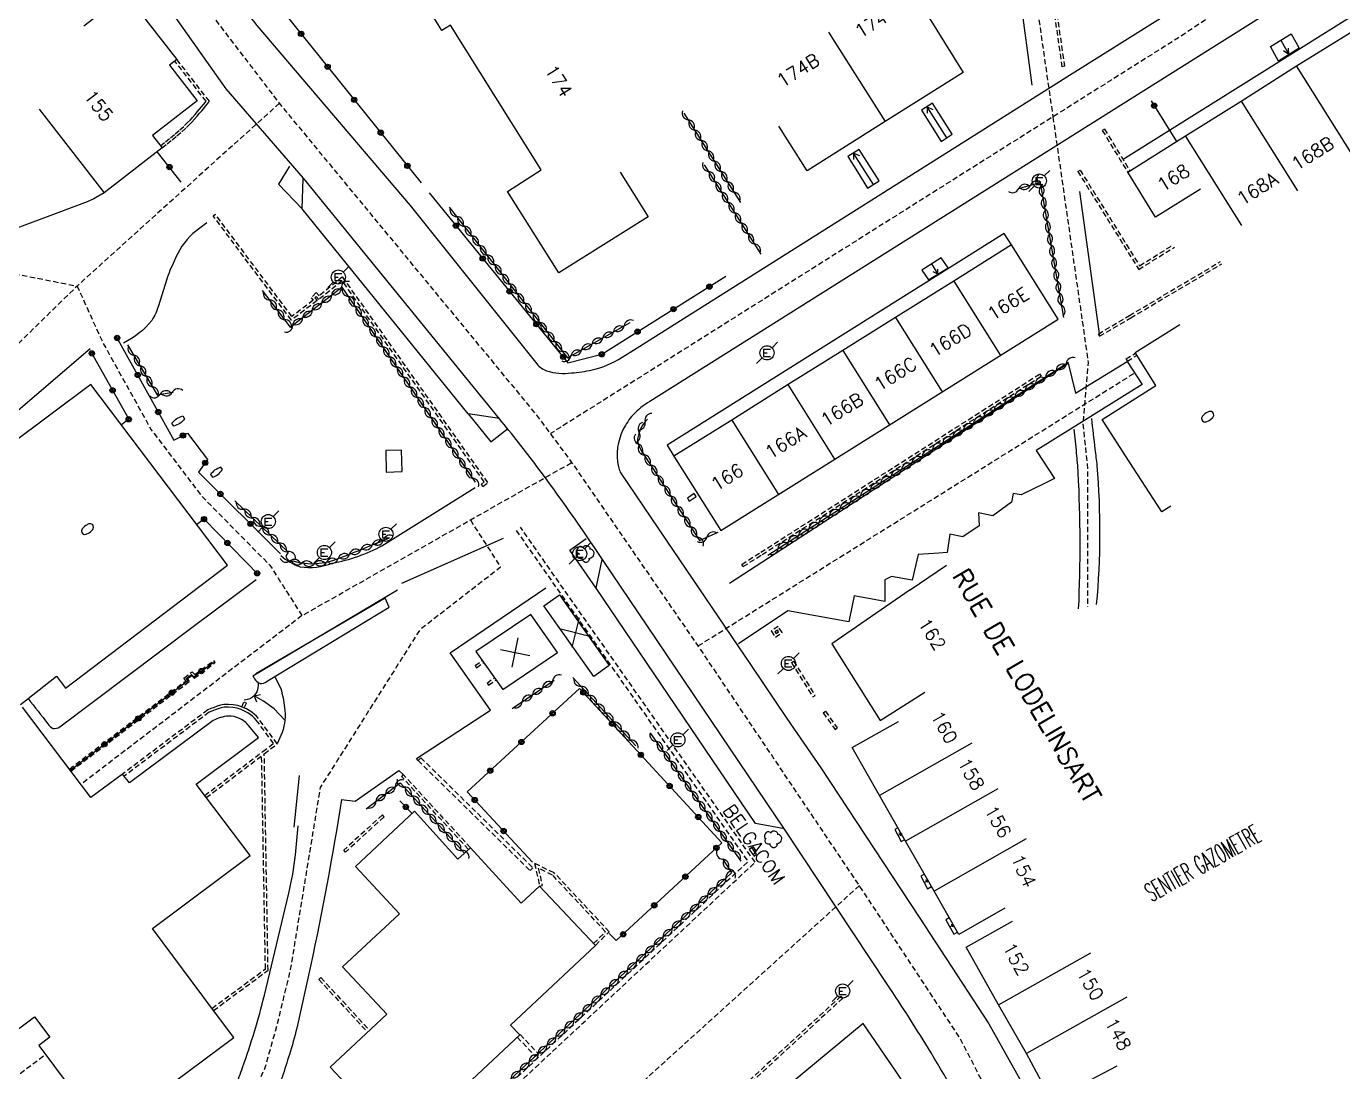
# Model space of a CAD drawing. Header units: millimetres. Extents: x 155999 to 157000, y 122000 to 123000.
# Drawn here: x 156773.5 to 156897.7, y 122725.6 to 122824.2 of the extents above; entities that cross this region are included whole.
import ezdxf
from ezdxf.enums import TextEntityAlignment as Align

# ---------------------------------------------------------------- set-up
doc = ezdxf.new("R2010")
doc.units = ezdxf.units.MM
doc.linetypes.add('DASHED', pattern=[0.75, 0.5, -0.25])
doc.layers.get('0').update_dxf_attribs({"linetype": 'CONTINUOUS'})
for name, color, linetype in [('W0001', 6, 'DASHED'), ('W0008', 7, 'CONTINUOUS'), ('W0100', 7, 'CONTINUOUS'), ('W0112', 1, 'DASHED'), ('W0300', 7, 'CONTINUOUS'), ('W0310', 3, 'CONTINUOUS'), ('W0322', 7, 'CONTINUOUS'), ('W0471', 7, 'CONTINUOUS'), ('W0984', 7, 'CONTINUOUS'), ('W0989', 7, 'CONTINUOUS'), ('W0991', 7, 'CONTINUOUS'), ('W1102', 7, 'CONTINUOUS')]:
    doc.layers.add(name, color=color, linetype=linetype)
doc.styles.get("Standard").update_dxf_attribs({"font": 'romans.shx', "width": 0.85})

# ---------------------------------------------------------------- blocks, each defined once
blk = doc.blocks.new('t322o')
at = {"color": 0, "linetype": 'Continuous'}
for radius in [0.25, 0.15]:
    blk.add_circle((0, 0), radius, dxfattribs=at)
blk = doc.blocks.new('t310o')
at = {"color": 0, "linetype": 'Continuous'}
for centre, start, end in [((-0.5, 0.38), 216.8699, 323.1304), ((0.5, -0.37), 36.8699, 143.1303)]:
    blk.add_arc(centre, 0.625, start, end, dxfattribs=at)
blk = doc.blocks.new('t991o')
at = {"color": 0, "linetype": 'Continuous'}
for p, q in [((-1, 1), (1, -1)), ((-1, -1), (1, 1))]:
    blk.add_line(p, q, dxfattribs=at)
blk = doc.blocks.new('T471')
for p, q in [((-0.333334, 0.333334), (-0.333334, -0.333334)), ((-0.333334, 0.333334), (0.333334, 0.333334)), ((-0.333334, 0), (0, 0)), ((0.500001, 0.500001), (1.000002, 1.000002)), ((-0.500001, -0.500001), (-1.000002, -1.000002)), ((-0.333334, -0.333334), (0.333334, -0.333334))]:
    blk.add_line(p, q)
blk.add_ellipse((0, 0), major_axis=(0.471405, 0.471405), ratio=1, start_param=5.4977871438, end_param=11.780972451)
blk = doc.blocks.new('T300')
for p, q in [((-0.8, 0.51), (-0.86, 0.34)), ((-0.86, 0.34), (-0.86, 0.17)), ((-0.86, 0.17), (-0.74, 0.06)), ((-0.69, 0.63), (-0.8, 0.51)), ((-0.8, -0.06), (-0.74, 0.06)), ((-0.74, 0.06), (-0.69, 0.11)), ((-0.57, 0.69), (-0.69, 0.63)), ((-0.46, 0.69), (-0.57, 0.69)), ((-0.29, 0.63), (-0.46, 0.69)), ((-0.29, 0.63), (-0.17, 0.74)), ((-0.23, 0.57), (-0.29, 0.63)), ((-0.17, 0.74), (-0.06, 0.8)), ((-0.06, 0.8), (0.06, 0.8)), ((0.06, 0.8), (0.23, 0.74)), ((0.23, 0.74), (0.34, 0.63)), ((0.34, 0.63), (0.4, 0.51)), ((0.46, 0.46), (0.34, 0.46)), ((0.4, 0.51), (0.4, 0.46)), ((0.57, 0.4), (0.46, 0.46)), ((0.57, 0.4), (0.69, 0.29)), ((0.69, 0.29), (0.74, 0.17)), ((0.74, 0.06), (0.69, -0.17)), ((0.74, 0.17), (0.74, 0.06)), ((-0.8, -0.17), (-0.8, -0.06)), ((-0.8, -0.23), (-0.8, -0.17)), ((-0.74, -0.34), (-0.8, -0.23)), ((-0.69, -0.4), (-0.74, -0.34)), ((-0.51, -0.46), (-0.69, -0.4)), ((-0.4, -0.46), (-0.51, -0.46)), ((-0.4, -0.46), (-0.34, -0.46)), ((-0.34, -0.46), (-0.34, -0.4)), ((-0.34, -0.51), (-0.34, -0.46)), ((-0.29, -0.63), (-0.34, -0.51)), ((-0.17, -0.74), (-0.29, -0.63)), ((-0.06, -0.8), (-0.17, -0.74)), ((0.06, -0.8), (-0.06, -0.8)), ((0.17, -0.74), (0.06, -0.8)), ((0.23, -0.69), (0.17, -0.74)), ((0.29, -0.46), (0.23, -0.46)), ((0.29, -0.63), (0.23, -0.69)), ((0.46, -0.4), (0.29, -0.46)), ((0.34, -0.51), (0.29, -0.63)), ((0.34, -0.51), (0.34, -0.46)), ((0.57, -0.34), (0.46, -0.4)), ((0.63, -0.29), (0.57, -0.34)), ((0.69, -0.17), (0.63, -0.29))]:
    blk.add_line(p, q)

msp = doc.modelspace()

# ---------------------------------------------------------------- linework, layer by layer
at = {"layer": 'W0001'}
msp.add_line((156799.49, 122768.61), (156778.65, 122752.7), dxfattribs=at)
at = {"layer": 'W0001', "flags": 128}
for points in [[(156848.7, 122884.27), (156853.53, 122879.01), (156866.28, 122844.31), (156869.83, 122819.57), (156870.39, 122815.7), (156870.39, 122815.7)], [(156892.78, 122830.12), (156890.18, 122832.91), (156888.58, 122835.65), (156888.31, 122838.53), (156889.7, 122841.46), (156892.22, 122843.36), (156895.31, 122843.45), (156898.34, 122841.89), (156900.15, 122837.31), (156899.21, 122834.53), (156892.78, 122830.12), (156882.25, 122823.17), (156870.39, 122815.7), (156831, 122790.86), (156822.96, 122785.8), (156822.96, 122785.8)], [(156880.54, 122688.91), (156871.54, 122709.45), (156861.62, 122728.71), (156852.12, 122743.12), (156836.9, 122765.76), (156824.98, 122783.08), (156821.67, 122787.54), (156797.37, 122816.99), (156787.05, 122830.49), (156787.05, 122830.49)], [(156797.37, 122816.99), (156788.67, 122809.14), (156778.26, 122799.73), (156758.05, 122779.91), (156758.05, 122779.91)], [(156870.39, 122815.7), (156873.72, 122792.51), (156873.22, 122786.72), (156873.67, 122782.44), (156873.65, 122769.45), (156873.65, 122769.45)], [(156767.17, 122801.91), (156778.26, 122799.73), (156780.72, 122794.32), (156785.26, 122786.16), (156789.98, 122779.94), (156796.47, 122773.36), (156799.49, 122768.61), (156815.39, 122777.64), (156824.98, 122783.08), (156824.98, 122783.08)], [(156836.9, 122765.76), (156873.38, 122788.57), (156878.1, 122791.52), (156878.1, 122791.52)], [(156815.39, 122777.64), (156818.24, 122773.18), (156810.61, 122767.26), (156801.21, 122752.38), (156798.39, 122735.21), (156797.13, 122729.98), (156795.96, 122725.82), (156793.34, 122720.39), (156791.67, 122718.38), (156778.6, 122709.44), (156767.05, 122699.12), (156763.86, 122698.78), (156760.72, 122697.68), (156756.64, 122696.87), (156755.1, 122696.73), (156751.17, 122697.55), (156747.59, 122699.39), (156744.32, 122704.06), (156775.27, 122727.18), (156775.27, 122727.18)], [(156852.12, 122743.12), (156799.21, 122695.24), (156785.59, 122682.92), (156785.59, 122682.92)]]:
    msp.add_lwpolyline(points, dxfattribs=at)
at = {"layer": 'W0008'}
for p, q in [((156877.03, 122811.7), (156909.23, 122831.9)), ((156868.43, 122818.7), (156867.26, 122827.41)), ((156872.89, 122808.65), (156874.8, 122794.99)), ((156818.48, 122775.88), (156808.89, 122771.64)), ((156799.21, 122753.53), (156798.72, 122748.65))]:
    msp.add_line(p, q, dxfattribs=at)
at = {"layer": 'W0008', "flags": 128}
for points in [[(156762.73, 122607.85), (156794.98, 122639.07), (156851.16, 122693.74), (156856.31, 122698.77), (156861.56, 122703.8), (156864.31, 122706.5, 0.0461), (156865.9, 122708.32, 0.0899), (156866.9, 122710.4, 0.1123), (156866.98, 122712.47, 0.078), (156865.98, 122714.76), (156863.55, 122719.18, 0.0111), (156858.89, 122727.33, 0.0096), (156854.74, 122733.83), (156845.06, 122748.46), (156827.85, 122773.92, 0.0132), (156821.68, 122782.7, 0.0069), (156818.14, 122787.2), (156799.62, 122809.91), (156792.32, 122818.35), (156782.29, 122832.58), (156777.42, 122841.34), (156775.29, 122845.89), (156773.24, 122850.46), (156773.24, 122850.46)], [(156782.75, 122844.44, 0.0083), (156786.24, 122837.72, 0.0214), (156790.41, 122830.79, 0.0294), (156795.24, 122824.34), (156809.69, 122807.33), (156821.66, 122792.38, 0.1296), (156822.59, 122791.73, 0.1134), (156824.93, 122791.53, 0.0381), (156826.88, 122791.81, 0.0819), (156829.71, 122793), (156830.55, 122793.53), (156872.22, 122819.79), (156885.53, 122828.18, 0.1368), (156886.96, 122829.71, 0.1158), (156887.3, 122831.21, 0.0759), (156886.86, 122833.22, -0.0314), (156886.11, 122834.68, -0.115), (156885.59, 122838.14, -0.1153), (156886.75, 122841.92, -0.1435), (156890.34, 122845.32, -0.1165), (156894.2, 122846.21, -0.0768), (156896.92, 122845.79, -0.0844), (156899.38, 122844.54, -0.1114)], [(156898.61, 122830.54), (156878.96, 122818.16), (156832.32, 122788.83, 0.0667), (156830.75, 122787.56, 0.0723), (156829.83, 122786.2, 0.174), (156829.37, 122782.67, 0.0176), (156829.53, 122782.15), (156833.87, 122775.74), (156841.89, 122763.9), (156845.28, 122758.89), (156848.47, 122754.24), (156857.76, 122740.13), (156864.34, 122730.08), (156870.72, 122718.68)], [(156790.51, 122805.71), (156789.2, 122804.7, 0.1184), (156787.43, 122802.08, 0.0351), (156786.69, 122800.28), (156785.95, 122797.87, -0.0733), (156785.32, 122796.49, -0.1109), (156782.64, 122794.34), (156782.64, 122794.34)], [(156779.49, 122793.79), (156765.19, 122781.58, 0.2319), (156765.02, 122781.09, 0.14), (156765.24, 122780.6), (156765.65, 122780.06), (156765.65, 122780.06)], [(156874.03, 122787.22, 0.0037), (156874.36, 122784.32, -0.0031), (156874.55, 122782.77, -0.0427), (156874.49, 122769.67), (156874.49, 122769.67)], [(156872.82, 122769.24, 0.0245), (156872.78, 122782.11, 0.0056), (156872.63, 122783.94, 0.0027), (156872.41, 122786.22), (156872.41, 122786.22)], [(156797.5, 122774.28, 0.0937), (156799.32, 122773.22, 0.1253), (156802.35, 122773.56, 0.0763), (156807.04, 122775.21), (156815.83, 122780.72), (156815.83, 122780.72)], [(156773.63, 122760.78, -0.0081), (156775.51, 122758.38, 0.1423), (156775.96, 122757.97, 0.1668), (156776.64, 122758.11), (156789.22, 122767.6), (156795.18, 122772.03), (156795.18, 122772.03)], [(156808.52, 122771.01), (156794.86, 122762.91, 0.0767), (156795.21, 122762.41, 0.1785), (156795.68, 122762.19, 0.1311), (156796.31, 122762.48), (156807.73, 122769.42), (156807.73, 122769.42)], [(156803.22, 122751.24, -0.0134), (156800.3, 122735.53), (156798.99, 122729.65, -0.0203), (156798.3, 122727.18, -0.0195), (156796.86, 122722.95, -0.0734), (156794.46, 122718.56, -0.0357), (156792.24, 122716.27), (156781.06, 122709.31), (156766.54, 122695.66), (156766.54, 122695.66)], [(156748.44, 122700.02, 0.0337), (156751.33, 122698.54, 0.0937), (156755.32, 122697.71, 0.0706), (156760.51, 122698.67), (156765.1, 122700.88), (156767.57, 122702.58), (156776.14, 122709.56), (156785.33, 122716.39), (156789.53, 122719.18, 0.0663), (156791.09, 122720.49, 0.0544), (156792.21, 122722.21, 0.023), (156793.22, 122724.22, 0.0177), (156793.88, 122725.96, 0.0254), (156795.95, 122732.78), (156798.25, 122742.41, 0.0302), (156798.87, 122746.02, 0.008), (156799.12, 122748.76), (156799.12, 122748.76)]]:
    msp.add_lwpolyline(points, format="xyb", dxfattribs=at)
for points in [[(156798.3, 122811.04), (156797.28, 122809.34), (156799.5, 122807.01), (156799.5, 122807.01)], [(156818.13, 122787.21), (156815.17, 122787.65), (156799.5, 122807.01), (156799.59, 122809.88), (156799.59, 122809.88)], [(156866.47, 122803.61), (156865.79, 122804.68), (156833.97, 122784.72), (156834.61, 122783.66), (156834.61, 122783.66)], [(156839.86, 122771.68), (156871.84, 122792.46), (156872.53, 122789.62), (156877.39, 122792.6), (156878.81, 122790.44), (156870.14, 122785.02), (156868.8, 122784.19), (156869.53, 122783.1), (156869.95, 122782.46), (156870.55, 122781.55), (156869.59, 122781.09), (156867.39, 122780.03), (156866.64, 122780.14), (156866.48, 122779.33), (156864.72, 122778.03), (156863.38, 122778.32), (156863.44, 122777.08), (156861.9, 122776.04), (156860.65, 122776.3), (156860.41, 122774.56), (156859.61, 122774.51), (156857.67, 122774.38), (156857.09, 122771.95), (156855.16, 122772.32), (156854.53, 122771.98), (156854.53, 122769.94), (156851.63, 122770.47), (156851.23, 122768.51), (156851.13, 122768.02), (156847.98, 122768.58), (156845.36, 122769.05), (156840.71, 122765.94), (156840.71, 122765.94)], [(156815.17, 122787.65), (156817.33, 122785.01), (156818.9, 122786.24), (156818.9, 122786.24)], [(156827.28, 122771.19), (156824.77, 122774.8), (156826.33, 122775.88), (156826.33, 122775.88)], [(156845.05, 122748.47), (156842.3, 122749), (156827.28, 122771.19), (156827.84, 122773.92), (156827.84, 122773.92)], [(156810.45, 122754.93), (156810.3, 122755.12), (156817.29, 122759.7), (156813.49, 122765.1), (156822.5, 122771.23), (156822.5, 122771.23)], [(156807.73, 122769.42), (156807.36, 122770.26), (156795.12, 122763.1), (156795.12, 122763.1)], [(156803.22, 122751.24), (156803.22, 122751.24), (156804.5, 122751.08), (156808.64, 122753.98), (156809.06, 122753.6), (156809.06, 122753.6)]]:
    msp.add_lwpolyline(points, dxfattribs=at)
at = {"layer": 'W0100'}
for p, q in [((156891.91, 122822.94), (156892.66, 122821.58)), ((156892.66, 122821.58), (156892.15, 122821.93)), ((156892.66, 122821.58), (156892.63, 122822.19)), ((156860.37, 122813.73), (156858.51, 122816.65)), ((156858.51, 122816.65), (156859.05, 122816.4)), ((156858.51, 122816.65), (156858.51, 122816.05)), ((156851.57, 122812.28), (156851.55, 122811.68)), ((156853.44, 122809.31), (156851.57, 122812.28)), ((156851.57, 122812.28), (156852.12, 122812.04)), ((156858.92, 122801.81), (156859.52, 122800.84)), ((156859.52, 122800.84), (156859.09, 122801.06)), ((156859.52, 122800.84), (156859.52, 122801.32)), ((156856.92, 122771.06), (156860.33, 122773.39)), ((156794.98, 122761.04), (156795.59, 122761.15)), ((156794.98, 122761.04), (156795.2, 122760.46)), ((156855.75, 122747.84), (156856.08, 122748.03)), ((156856.08, 122748.03), (156855.84, 122748.06)), ((156856.08, 122748.03), (156855.99, 122747.8)), ((156858.24, 122743.41), (156858.59, 122743.61)), ((156858.59, 122743.61), (156858.37, 122743.65)), ((156858.59, 122743.61), (156858.51, 122743.4)), ((156860.65, 122739.22), (156860.99, 122739.41)), ((156860.99, 122739.41), (156860.77, 122739.43)), ((156860.99, 122739.41), (156860.9, 122739.21))]:
    msp.add_line(p, q, dxfattribs=at)
at = {"layer": 'W0100', "flags": 128}
for points in [[(156829.52, 122810.49), (156832.17, 122806.25), (156823.74, 122800.99), (156818.9, 122808.66), (156822.08, 122810.71), (156813.5, 122824.37), (156812.69, 122823.87), (156810.27, 122827.82), (156814.52, 122830.44), (156814.52, 122830.44)], [(156884.34, 122808.89), (156880.09, 122806.24), (156877.45, 122810.48), (156882.92, 122813.9), (156888.16, 122817.18), (156893.4, 122820.51), (156898.66, 122823.76), (156903.88, 122827.06), (156909.33, 122830.52), (156912.01, 122826.3), (156912.01, 122826.3)], [(156857.66, 122826.72), (156861.91, 122819.9), (156854.54, 122815.25), (156847.19, 122810.59), (156844.52, 122814.82), (156844.52, 122814.82)], [(156890.94, 122822.33), (156892.88, 122823.55), (156893.63, 122822.19), (156891.68, 122820.97), (156890.94, 122822.33), (156890.94, 122822.33)], [(156857.99, 122816.33), (156859.85, 122813.39), (156860.89, 122814.07), (156859.03, 122816.98), (156857.99, 122816.33), (156857.99, 122816.33)], [(156851.04, 122811.95), (156851.94, 122810.5), (156852.89, 122808.97), (156853.98, 122809.65), (156852.09, 122812.61), (156851.04, 122811.95), (156851.04, 122811.95)], [(156866.47, 122803.61), (156861.03, 122800.2), (156855.54, 122796.77), (156850.55, 122793.63), (156845.4, 122790.42), (156840.07, 122787.07), (156834.61, 122783.66), (156839.03, 122776.64), (156849.04, 122782.9), (156870.9, 122796.6), (156866.47, 122803.61), (156866.47, 122803.61)], [(156860.49, 122801.44), (156859.84, 122802.38), (156858, 122801.24), (156858.65, 122800.3), (156860.49, 122801.44), (156860.49, 122801.44)], [(156881.52, 122778.95), (156880.68, 122778.41), (156877.26, 122783.7), (156875.04, 122787.13), (156880.11, 122790.34), (156878.15, 122793.45), (156882.38, 122796.11), (156882.38, 122796.11)], [(156772.92, 122760.22), (156773.47, 122760.65), (156776.31, 122762.89), (156777.17, 122761.75), (156792.47, 122773.39), (156779.55, 122790.44), (156764.3, 122779.05)], [(156807.4, 122784.19), (156807.45, 122782.17), (156808.96, 122782.21), (156808.9, 122784.23), (156807.4, 122784.19), (156807.4, 122784.19)], [(156835.88, 122779.7), (156836.05, 122779.42), (156836.7, 122779.85), (156836.52, 122780.13), (156835.88, 122779.7), (156835.88, 122779.7)], [(156827.04, 122762.87), (156822.32, 122769.55), (156823.82, 122770.59), (156828.5, 122763.9), (156827.04, 122762.87), (156827.04, 122762.87)], [(156856.92, 122771.06), (156849.51, 122765.96), (156854.07, 122758.71), (156858.3, 122761.37), (156858.3, 122761.37)], [(156823.63, 122765.14), (156821.09, 122768.72), (156815.91, 122765.23), (156818.45, 122761.65), (156823.63, 122765.14), (156823.63, 122765.14)], [(156865.84, 122740.99), (156861.5, 122738.52), (156859.17, 122742.61), (156856.48, 122747.32), (156854.02, 122751.62), (156851.45, 122756.16), (156855.8, 122758.62), (156855.8, 122758.62)], [(156802.16, 122725.98), (156806.03, 122729.6), (156807.51, 122730.98), (156803.33, 122735.44), (156808.7, 122740.46), (156804.54, 122744.91), (156810.13, 122750.14), (156814.22, 122745.63), (156815.4, 122746.7), (156820.17, 122741.45), (156821.92, 122743.07), (156827.21, 122737.48), (156822.17, 122732.75), (156819.19, 122729.95), (156820.06, 122729.03), (156809.02, 122718.69), (156802.16, 122725.98), (156802.16, 122725.98)], [(156855.76, 122748.59), (156855.45, 122748.41), (156856.05, 122747.27), (156856.4, 122747.47), (156856.4, 122747.47)], [(156842.17, 122745.9), (156842.42, 122746.09), (156841.96, 122746.71), (156841.72, 122746.52), (156842.17, 122745.9), (156842.17, 122745.9)], [(156858.27, 122744.19), (156857.93, 122744), (156858.55, 122742.82), (156858.92, 122743.03), (156858.92, 122743.03)], [(156860.6, 122740.08), (156860.28, 122739.9), (156861.03, 122738.54), (156861.37, 122738.73), (156861.37, 122738.73)], [(156876.42, 122726.07), (156871.99, 122723.76), (156870.26, 122722.85), (156867.89, 122727.28), (156865.24, 122731.88), (156862.2, 122737.3), (156866.56, 122739.75), (156866.56, 122739.75)], [(156764.71, 122723.62), (156774.25, 122730.73), (156775.69, 122728.8), (156774.64, 122728.01), (156783.71, 122715.88)], [(156836.75, 122689.59), (156840.23, 122686), (156842.77, 122688.53), (156852.33, 122697.79), (156859.97, 122705.07), (156865.69, 122710.54), (156862.58, 122715.17), (156858.45, 122721.24), (156855.61, 122725.52), (156852.47, 122730.11), (156844.78, 122723.72), (156844.78, 122723.72)]]:
    msp.add_lwpolyline(points, dxfattribs=at)
for points in [[(156778.88, 122824.28), (156782.83, 122827.36), (156787.67, 122821.13), (156786.99, 122820.59), (156789.59, 122817.22), (156785.37, 122813.95), (156786.28, 122812.78), (156780.81, 122808.53), (156779.85, 122807.96), (156779.2, 122807.67), (156769.51, 122804.06, -0.1029), (156767.46, 122803.52, -0.1617), (156765.82, 122804.27), (156765.24, 122804.79), (156760.78, 122801.69), (156754.51, 122796.98), (156752.86, 122799.24), (156750.6, 122797.59), (156750.6, 122797.59)], [(156787.4, 122786.51), (156787.21, 122786.78, -0.0597), (156787.67, 122787.21, -0.0597), (156788.23, 122787.46), (156788.41, 122787.19, -0.0597), (156787.96, 122786.76, -0.0597), (156787.4, 122786.51), (156787.4, 122786.51)], [(156790.84, 122781.92), (156791.04, 122781.67, 0.0571), (156791.54, 122781.93, 0.0652), (156791.99, 122782.4), (156791.84, 122782.63, 0.0654), (156791.24, 122782.33, 0.0549), (156790.84, 122781.92), (156790.84, 122781.92)], [(156795.35, 122762.24, -0.0945), (156795.22, 122761.41, -0.1767), (156794.62, 122760.79, -0.0707), (156794.04, 122760.64), (156794.04, 122760.64)], [(156796.92, 122762.83), (156797.49, 122761.73, -0.0323), (156797.85, 122759.94, -0.124), (156797.61, 122757.59), (156797.16, 122756.5), (156797.16, 122756.5)], [(156786.05, 122723.56), (156793.05, 122728.78), (156791.14, 122731.33), (156785.38, 122739.06), (156794.61, 122745.95), (156789.5, 122752.7), (156795.38, 122757.09), (156794.48, 122758.2, 0.1129), (156793.59, 122758.9, 0.1179), (156792.54, 122759.13, 0.0955), (156791.1, 122758.7), (156783.22, 122752.81), (156782.55, 122753.65), (156779.57, 122751.44), (156773.11, 122759.98)]]:
    msp.add_lwpolyline(points, format="xyb", dxfattribs=at)
at = {"layer": 'W0100'}
msp.add_lwpolyline([(156797.87, 122758.75), (156796.86, 122759.8), (156795.85, 122760.55), (156794.98, 122761.04)], dxfattribs=at)
at = {"layer": 'W0112'}
for p, q in [((156867.77, 122844.67), (156871.24, 122820.44)), ((156868.01, 122844.7), (156871.48, 122820.48)), ((156790.44, 122817.17), (156787.48, 122820.97)), ((156787.67, 122821.13), (156787.67, 122821.13)), ((156790.75, 122817.17), (156787.67, 122821.13)), ((156871.48, 122820.48), (156871.24, 122820.44)), ((156789.83, 122816.42), (156790.01, 122816.64)), ((156790.01, 122816.64), (156790.2, 122816.87)), ((156790.2, 122816.87), (156790.38, 122817.1)), ((156790.21, 122816.49), (156790.39, 122816.71)), ((156790.38, 122817.1), (156790.44, 122817.17)), ((156790.39, 122816.71), (156790.57, 122816.94)), ((156790.57, 122816.94), (156790.75, 122817.17)), ((156788.66, 122815.13), (156788.92, 122815.39)), ((156788.92, 122815.39), (156789.16, 122815.65)), ((156789.1, 122815.21), (156789.35, 122815.48)), ((156789.16, 122815.65), (156789.41, 122815.92)), ((156789.35, 122815.48), (156789.59, 122815.76)), ((156789.41, 122815.92), (156789.64, 122816.2)), ((156789.59, 122815.76), (156789.83, 122816.04)), ((156789.64, 122816.2), (156789.83, 122816.42)), ((156789.83, 122816.04), (156790.02, 122816.26)), ((156790.02, 122816.26), (156790.21, 122816.49)), ((156787.07, 122813.71), (156787.53, 122814.09)), ((156787.53, 122814.09), (156787.97, 122814.47)), ((156787.69, 122813.9), (156788.14, 122814.29)), ((156787.97, 122814.47), (156788.41, 122814.87)), ((156788.14, 122814.29), (156788.58, 122814.69)), ((156788.41, 122814.87), (156788.66, 122815.13)), ((156788.58, 122814.69), (156788.84, 122814.95)), ((156788.84, 122814.95), (156789.1, 122815.21)), ((156875.26, 122814.55), (156875.05, 122814.42)), ((156875.05, 122814.42), (156877.45, 122810.48)), ((156875.26, 122814.55), (156877.66, 122810.62)), ((156786.13, 122812.97), (156786.6, 122813.34)), ((156786.28, 122812.78), (156786.76, 122813.15)), ((156786.6, 122813.34), (156787.07, 122813.71)), ((156786.76, 122813.15), (156787.22, 122813.52)), ((156787.22, 122813.52), (156787.69, 122813.9)), ((156872.74, 122810.55), (156872.96, 122810.68)), ((156872.74, 122810.55), (156878.5, 122801.3)), ((156872.96, 122810.68), (156878.58, 122801.64)), ((156791.32, 122806.48), (156791.12, 122806.33)), ((156798.49, 122796.5), (156791.12, 122806.33)), ((156798.54, 122796.86), (156791.32, 122806.48)), ((156878.5, 122801.3), (156881.87, 122803.4)), ((156878.58, 122801.64), (156881.73, 122803.61)), ((156877.61, 122796.94), (156886.22, 122802.04)), ((156877.74, 122796.73), (156886.35, 122801.82)), ((156803.33, 122800.59), (156801.11, 122798.8)), ((156817.04, 122781.18), (156803.33, 122800.59)), ((156803.28, 122800.23), (156801.08, 122798.46)), ((156816.7, 122781.23), (156803.28, 122800.23)), ((156800.92, 122798.35), (156798.49, 122796.5)), ((156800.56, 122798.39), (156798.54, 122796.86)), ((156800.83, 122799.12), (156800.37, 122798.63)), ((156800.37, 122798.63), (156800.56, 122798.39)), ((156800.83, 122798.75), (156800.7, 122798.62)), ((156800.7, 122798.62), (156800.92, 122798.35)), ((156801.11, 122798.8), (156800.83, 122799.12)), ((156801.08, 122798.46), (156800.83, 122798.75)), ((156874.68, 122795.2), (156877.61, 122796.94)), ((156874.8, 122794.99), (156877.74, 122796.73)), ((156874.8, 122794.99), (156874.68, 122795.2)), ((156877.3, 122792.85), (156878.19, 122793.39)), ((156877.43, 122792.64), (156878.32, 122793.18)), ((156877.43, 122792.64), (156877.3, 122792.85)), ((156842.81, 122774.59), (156869.17, 122791.44)), ((156842.94, 122774.38), (156869.3, 122791.23)), ((156869.3, 122791.23), (156869.17, 122791.44)), ((156816.42, 122781), (156816.7, 122781.23)), ((156816.42, 122781), (156816.58, 122780.81)), ((156816.58, 122780.81), (156817.04, 122781.18)), ((156842.27, 122745.32), (156820.12, 122776.95)), ((156841.01, 122773.45), (156842.81, 122774.59)), ((156841.15, 122773.24), (156842.94, 122774.38)), ((156841.15, 122773.24), (156841.01, 122773.45)), ((156844.44, 122767.6), (156843.79, 122767.16)), ((156843.79, 122767.16), (156844.19, 122766.57)), ((156844.38, 122767.25), (156844.14, 122767.09)), ((156844.14, 122767.09), (156844.26, 122766.92)), ((156844.19, 122766.57), (156844.84, 122767.02)), ((156844.26, 122766.92), (156844.49, 122767.08)), ((156844.49, 122767.08), (156844.38, 122767.25)), ((156844.84, 122767.02), (156844.44, 122767.6)), ((156789.36, 122763.04), (156791.16, 122764.37)), ((156791.3, 122764.17), (156791.16, 122764.37)), ((156815.83, 122763.9), (156816.51, 122764.38)), ((156788.34, 122762.72), (156789.12, 122763.3)), ((156789.12, 122763.3), (156789.36, 122763.04)), ((156789.32, 122762.7), (156791.3, 122764.17)), ((156815.83, 122763.9), (156815.97, 122763.69)), ((156815.97, 122763.69), (156816.65, 122764.18)), ((156845.7, 122764.18), (156845.91, 122764.32)), ((156845.7, 122764.18), (156847.73, 122760.93)), ((156845.91, 122764.32), (156847.94, 122761.06)), ((156777.53, 122754.13), (156788.52, 122762.45)), ((156777.68, 122753.93), (156788.86, 122762.4)), ((156788.52, 122762.45), (156788.34, 122762.72)), ((156788.68, 122762.66), (156789.09, 122762.96)), ((156788.86, 122762.4), (156788.68, 122762.66)), ((156789.09, 122762.96), (156789.32, 122762.7)), ((156816.96, 122762.25), (156817.66, 122762.75)), ((156816.96, 122762.25), (156817.11, 122762.05)), ((156817.11, 122762.05), (156817.81, 122762.55)), ((156847.73, 122760.93), (156847.94, 122761.06)), ((156790.59, 122759.71), (156782.55, 122753.65)), ((156790.72, 122759.49), (156782.7, 122753.45)), ((156790.89, 122759.83), (156790.59, 122759.71)), ((156790.99, 122759.6), (156790.72, 122759.49)), ((156791.19, 122759.95), (156790.89, 122759.83)), ((156791.28, 122759.72), (156790.99, 122759.6)), ((156791.49, 122760.06), (156791.19, 122759.95)), ((156791.57, 122759.82), (156791.28, 122759.72)), ((156791.8, 122760.15), (156791.49, 122760.06)), ((156791.85, 122759.9), (156791.57, 122759.82)), ((156792.11, 122760.21), (156791.8, 122760.15)), ((156792.14, 122759.96), (156791.85, 122759.9)), ((156792.54, 122760.23), (156792.11, 122760.21)), ((156792.54, 122759.98), (156792.14, 122759.96)), ((156792.98, 122760.2), (156792.54, 122760.23)), ((156792.95, 122759.95), (156792.54, 122759.98)), ((156793.36, 122759.87), (156792.95, 122759.95)), ((156793.42, 122760.12), (156792.98, 122760.2)), ((156793.76, 122759.75), (156793.36, 122759.87)), ((156793.85, 122759.98), (156793.42, 122760.12)), ((156794.14, 122759.57), (156793.76, 122759.75)), ((156793.81, 122759.99), (156794.02, 122760.46)), ((156794.26, 122759.8), (156793.85, 122759.98)), ((156794.02, 122760.46), (156794.25, 122760.36)), ((156794.04, 122759.89), (156794.25, 122760.36)), ((156794.38, 122759.44), (156794.14, 122759.57)), ((156794.51, 122759.65), (156794.26, 122759.8)), ((156794.61, 122759.29), (156794.38, 122759.44)), ((156794.76, 122759.49), (156794.51, 122759.65)), ((156794.98, 122759.31), (156794.76, 122759.49)), ((156848.7, 122759.44), (156848.91, 122759.59)), ((156848.7, 122759.44), (156849.82, 122757.86)), ((156848.91, 122759.59), (156850.02, 122758.01)), ((156794.82, 122759.13), (156794.61, 122759.29)), ((156795.01, 122758.94), (156794.82, 122759.13)), ((156795.19, 122759.11), (156794.98, 122759.31)), ((156795.17, 122758.75), (156795.01, 122758.94)), ((156796.81, 122756.55), (156795.17, 122758.75)), ((156795.37, 122758.9), (156795.19, 122759.11)), ((156797.16, 122756.5), (156795.37, 122758.9)), ((156849.82, 122757.86), (156850.02, 122758.01)), ((156790.31, 122751.63), (156795.78, 122755.77)), ((156795.78, 122755.77), (156796.81, 122756.55)), ((156795.93, 122755.57), (156797.16, 122756.5)), ((156790.46, 122751.43), (156795.93, 122755.57)), ((156796.04, 122735.26), (156795.68, 122755.39)), ((156796.29, 122735.14), (156795.93, 122755.57)), ((156810.45, 122754.93), (156810.71, 122755.2)), ((156810.45, 122754.93), (156821.02, 122744.54)), ((156810.71, 122755.2), (156821.29, 122744.81)), ((156782.55, 122753.65), (156782.55, 122753.65)), ((156809.06, 122753.6), (156808.88, 122753.43)), ((156815.22, 122746.53), (156808.88, 122753.43)), ((156815.4, 122746.7), (156809.06, 122753.6)), ((156807.08, 122749.79), (156803.44, 122746.47)), ((156807.24, 122749.61), (156803.61, 122746.29)), ((156807.24, 122749.61), (156807.08, 122749.79)), ((156803.61, 122746.29), (156803.44, 122746.47)), ((156780.95, 122688.05), (156842.27, 122745.32)), ((156821.29, 122744.81), (156821.02, 122744.54)), ((156823.29, 122744.33), (156821.45, 122745.21)), ((156821.45, 122745.21), (156821.93, 122743.07)), ((156823.14, 122744.12), (156821.8, 122744.76)), ((156821.8, 122744.76), (156822.17, 122743.13)), ((156828.15, 122738.77), (156823.14, 122744.12)), ((156828.5, 122738.77), (156823.29, 122744.33)), ((156821.93, 122743.07), (156822.17, 122743.13)), ((156827.03, 122737.66), (156828.15, 122738.77)), ((156827.21, 122737.48), (156828.5, 122738.77)), ((156790.99, 122731.53), (156796.04, 122735.26)), ((156791.14, 122731.33), (156796.29, 122735.14)), ((156801.08, 122734.26), (156801.27, 122734.43)), ((156801.08, 122734.26), (156805.69, 122729.28)), ((156801.27, 122734.43), (156805.88, 122729.45)), ((156850.38, 122732.68), (156817.47, 122702.42)), ((156850.55, 122732.49), (156817.64, 122702.24)), ((156850.55, 122732.49), (156850.38, 122732.68)), ((156819.82, 122728.81), (156821.53, 122726.98)), ((156820.06, 122729.03), (156820.09, 122729.06)), ((156820.09, 122729.06), (156821.81, 122727.23)), ((156821.53, 122726.98), (156821.81, 122727.23))]:
    msp.add_line(p, q, dxfattribs=at)
at = {"layer": 'W0112', "flags": 128}
msp.add_lwpolyline([(156819.71, 122776.66), (156841.61, 122745.39), (156780.61, 122688.42), (156738.98, 122649.97), (156736.72, 122652.37), (156733.29, 122656.02)], dxfattribs=at)
at = {"layer": 'W0310'}
for p, q in [((156840.91, 122807.62), (156835.56, 122816.06)), ((156837.47, 122811.18), (156842.82, 122802.73)), ((156843.47, 122774.32), (156871.87, 122792.54)), ((156819.33, 122759.85), (156823.31, 122762.53)), ((156825.05, 122762.78), (156831.01, 122756.32))]:
    msp.add_line(p, q, dxfattribs=at)
at = {"layer": 'W0310', "flags": 128}
for points in [[(156867.13, 122808.93), (156869.19, 122809.5), (156871.39, 122796.77), (156871.39, 122796.77)], [(156813.39, 122807.19), (156824.56, 122792.95), (156830.47, 122796.3), (156830.47, 122796.3)], [(156815.86, 122781.22), (156803.29, 122799.61), (156798.42, 122795.85), (156795.77, 122799.32), (156795.77, 122799.32)], [(156783.02, 122794.19), (156785.83, 122789.46), (156787.34, 122789.71), (156787.34, 122789.71)], [(156840.97, 122745.43), (156834.5, 122754.54), (156832.42, 122757.48), (156832.42, 122757.48)], [(156805.55, 122750.36), (156808.77, 122752.83), (156814.82, 122746.17), (156814.82, 122746.17)], [(156839.18, 122745.66), (156839.95, 122744.49), (156840.06, 122744.32), (156780.42, 122688.62), (156780.42, 122688.62)]]:
    msp.add_lwpolyline(points, dxfattribs=at)
for points in [[(156832.11, 122787.17, 0.1662), (156831.17, 122785.3, 0.1359), (156831.57, 122784.12), (156837.02, 122775.7), (156838.78, 122776.5), (156838.78, 122776.5)], [(156793.15, 122779.45), (156798.2, 122774.59), (156797.96, 122774.23, 0.4208), (156798.66, 122773.77, 0.1748), (156803.01, 122774.04, 0.0109), (156807.76, 122775.97), (156807.76, 122775.97)]]:
    msp.add_lwpolyline(points, format="xyb", dxfattribs=at)
at = {"layer": 'W0322'}
for p, q in [((156796.89, 122826.66), (156810.73, 122809.48)), ((156879.66, 122817.22), (156882.06, 122813.36)), ((156788.09, 122809.55), (156785.86, 122812.38)), ((156809.87, 122749.97), (156808.73, 122751.13))]:
    msp.add_line(p, q, dxfattribs=at)
at = {"layer": 'W0322', "flags": 128}
for points in [[(156811.5, 122808.52), (156824.6, 122792.49), (156827.8, 122793.3), (156839.52, 122800.65), (156839.52, 122800.65)], [(156781.95, 122794.98), (156787.39, 122785.18), (156788.69, 122785.84), (156790.58, 122783.36), (156789.73, 122782.16), (156797.46, 122774.46), (156797.46, 122774.46)], [(156779.49, 122793.65), (156783.13, 122787.15), (156782.44, 122786.62), (156782.44, 122786.62)], [(156795.43, 122772.43), (156790.24, 122777.72), (156789.57, 122777.22), (156789.57, 122777.22)], [(156777.67, 122754.04), (156788.71, 122762.48), (156788.55, 122762.69), (156789.05, 122763.05), (156789.28, 122762.84), (156791.13, 122764.22), (156791.13, 122764.22)], [(156828.48, 122738.61), (156829.17, 122737.93), (156839.14, 122747.17), (156831.47, 122755.48), (156825.69, 122761.74), (156823.03, 122759.28), (156815.09, 122751.96), (156821.26, 122745.35), (156821.26, 122745.35)]]:
    msp.add_lwpolyline(points, dxfattribs=at)
at = {"layer": 'W1102'}
for p, q in [((156849.19, 122823.69), (156854.54, 122815.25)), ((156898.72, 122812.04), (156893.4, 122820.51)), ((156888.16, 122817.18), (156893.48, 122808.71)), ((156774.68, 122816.44), (156780.81, 122808.53)), ((156888.24, 122805.43), (156882.92, 122813.9)), ((156861.03, 122800.2), (156865.43, 122793.17)), ((156855.54, 122796.77), (156859.94, 122789.74)), ((156850.55, 122793.63), (156854.95, 122786.61)), ((156849.81, 122783.39), (156845.4, 122790.42)), ((156840.07, 122787.07), (156844.47, 122780.04)), ((156862.72, 122756.56), (156854.02, 122751.62)), ((156865.18, 122752.25), (156856.48, 122747.32)), ((156867.87, 122747.54), (156859.17, 122742.61)), ((156865.24, 122731.88), (156873.96, 122736.77)), ((156877.37, 122732.59), (156867.89, 122727.28))]:
    msp.add_line(p, q, dxfattribs=at)

# ---------------------------------------------------------------- block references
at = {"layer": 'W0300'}
for p in [(156826.3, 122774.44), (156844.02, 122747.5)]:
    msp.add_blockref('T300', p, dxfattribs=at)
at = {"layer": 'W0310'}
for p, rotation in [((156835.97, 122815.42), 122.3385693083695), ((156836.59, 122814.45), 122.3385693083695), ((156837.2, 122813.47), 122.3385693083695), ((156837.82, 122812.49), 122.3385693083695), ((156838.44, 122811.52), 122.3385693083695), ((156837.88, 122810.54), 302.3385693083695), ((156838.5, 122809.56), 302.3385693083695), ((156839.06, 122810.54), 122.3385693083695), ((156839.68, 122809.57), 122.3385693083695), ((156839.12, 122808.59), 302.3385693083695), ((156840.29, 122808.59), 122.3385693083695), ((156867.16, 122808.93), 15.57092867803107), ((156868.28, 122809.24), 15.57092867803107), ((156869.22, 122809.29), 279.8249156502699), ((156869.42, 122808.15), 279.8249156502699), ((156839.73, 122807.61), 302.3385693083695), ((156869.62, 122807.01), 279.8249156502699), ((156814.1, 122806.28), 308.1122070668124), ((156840.35, 122806.64), 302.3385693083695), ((156840.97, 122805.66), 302.3385693083695), ((156869.81, 122805.88), 279.8249156502699), ((156814.82, 122805.37), 308.1122070668124), ((156815.53, 122804.46), 308.1122070668124), ((156841.59, 122804.68), 302.3385693083695), ((156870.01, 122804.74), 279.8249156502699), ((156816.24, 122803.55), 308.1122070668124), ((156842.21, 122803.71), 302.3385693083695), ((156870.21, 122803.6), 279.8249156502699), ((156816.96, 122802.65), 308.1122070668124), ((156870.4, 122802.46), 279.8249156502699), ((156817.67, 122801.74), 308.1122070668124), ((156818.38, 122800.83), 308.1122070668124), ((156870.6, 122801.32), 279.8249156502699), ((156819.09, 122799.92), 308.1122070668124), ((156870.8, 122800.18), 279.8249156502699), ((156796.47, 122798.41), 127.3956718501402), ((156802.28, 122798.83), 217.6776752850335), ((156803.19, 122799.54), 217.6776752850335), ((156803.87, 122798.75), 124.3540194493437), ((156819.81, 122799.01), 308.1122070668124), ((156871, 122799.05), 279.8249156502699), ((156797.17, 122797.49), 127.3956718501402), ((156800.45, 122797.42), 217.6776752850335), ((156801.36, 122798.13), 217.6776752850335), ((156804.52, 122797.8), 124.3540194493437), ((156820.52, 122798.1), 308.1122070668124), ((156821.23, 122797.19), 308.1122070668124), ((156871.19, 122797.91), 279.8249156502699), ((156797.87, 122796.57), 127.3956718501402), ((156798.62, 122796.01), 217.6776752850335), ((156799.54, 122796.71), 217.6776752850335), ((156805.17, 122796.85), 124.3540194493437), ((156805.83, 122795.89), 124.3540194493437), ((156821.95, 122796.28), 308.1122070668124), ((156829.92, 122795.98), 29.52589641875892), ((156806.48, 122794.94), 124.3540194493437), ((156822.66, 122795.38), 308.1122070668124), ((156827.91, 122794.84), 29.52589641875892), ((156828.91, 122795.41), 29.52589641875892), ((156807.13, 122793.99), 124.3540194493437), ((156823.37, 122794.47), 308.1122070668124), ((156824.08, 122793.56), 308.1122070668124), ((156825.9, 122793.71), 29.52589641875892), ((156826.9, 122794.27), 29.52589641875892), ((156783.61, 122793.19), 300.6940089290496), ((156784.2, 122792.2), 300.6940089290496), ((156807.78, 122793.03), 124.3540194493437), ((156808.43, 122792.08), 124.3540194493437), ((156824.89, 122793.14), 29.52589641875892), ((156871.66, 122792.41), 32.69075598089055), ((156784.79, 122791.21), 300.6940089290496), ((156809.09, 122791.13), 124.3540194493437), ((156869.71, 122791.16), 32.69075598089055), ((156870.69, 122791.78), 32.69075598089055), ((156785.38, 122790.22), 300.6940089290496), ((156809.74, 122790.17), 124.3540194493437), ((156867.77, 122789.91), 32.69075598089055), ((156868.74, 122790.53), 32.69075598089055), ((156786.1, 122789.51), 9.33064760989871), ((156787.24, 122789.69), 9.33064760989871), ((156810.39, 122789.22), 124.3540194493437), ((156811.04, 122788.26), 124.3540194493437), ((156865.82, 122788.66), 32.69075598089055), ((156866.8, 122789.29), 32.69075598089055), ((156811.69, 122787.31), 124.3540194493437), ((156863.88, 122787.42), 32.69075598089055), ((156864.85, 122788.04), 32.69075598089055), ((156812.34, 122786.36), 124.3540194493437), ((156831.32, 122785.91), 251.1015667233675), ((156831.88, 122786.92), 230.6316197882773), ((156861.94, 122786.17), 32.69075598089055), ((156862.91, 122786.79), 32.69075598089055), ((156813, 122785.4), 124.3540194493437), ((156831.26, 122784.79), 286.2708356123125), ((156859.99, 122784.92), 32.69075598089055), ((156860.96, 122785.54), 32.69075598089055), ((156813.65, 122784.45), 124.3540194493437), ((156814.3, 122783.5), 124.3540194493437), ((156831.8, 122783.77), 302.8536633031362), ((156858.05, 122783.67), 32.69075598089055), ((156859.02, 122784.3), 32.69075598089055), ((156814.95, 122782.54), 124.3540194493437), ((156832.43, 122782.8), 302.8536633031362), ((156856.1, 122782.42), 32.69075598089055), ((156857.08, 122783.05), 32.69075598089055), ((156815.6, 122781.59), 124.3540194493437), ((156833.05, 122781.83), 302.8536633031362), ((156833.68, 122780.86), 302.8536633031362), ((156854.16, 122781.18), 32.69075598089055), ((156855.13, 122781.8), 32.69075598089055), ((156834.31, 122779.89), 302.8536633031362), ((156852.22, 122779.93), 32.69075598089055), ((156853.19, 122780.55), 32.69075598089055), ((156793.98, 122778.65), 316.1329161188649), ((156834.93, 122778.92), 302.8536633031362), ((156850.27, 122778.68), 32.69075598089055), ((156851.24, 122779.31), 32.69075598089055), ((156794.81, 122777.85), 316.1329161188649), ((156835.56, 122777.95), 302.8536633031362), ((156848.33, 122777.43), 32.69075598089055), ((156849.3, 122778.06), 32.69075598089055), ((156795.64, 122777.05), 316.1329161188649), ((156796.48, 122776.25), 316.1329161188649), ((156836.19, 122776.98), 302.8536633031362), ((156836.81, 122776.01), 302.8536633031362), ((156846.38, 122776.19), 32.69075598089055), ((156847.36, 122776.81), 32.69075598089055), ((156797.31, 122775.45), 316.1329161188649), ((156806.13, 122775.28), 22.53850690012676), ((156807.19, 122775.73), 23.10099654106888), ((156837.73, 122776.02), 24.55563658939515), ((156844.44, 122774.94), 32.69075598089055), ((156845.41, 122775.56), 32.69075598089055), ((156798.14, 122774.65), 316.1329161188649), ((156802.91, 122774), 22.36662178331947), ((156803.99, 122774.42), 21.41352761824253), ((156805.06, 122774.85), 21.97601725918463), ((156798.38, 122773.78), 344.8911322031009), ((156799.51, 122773.59), 351.4604925437214), ((156800.67, 122773.52), 1.762535623587435), ((156801.81, 122773.66), 12.06457870345337), ((156823.16, 122762.43), 33.93505561392885), ((156821.25, 122761.14), 33.93505561392885), ((156822.21, 122761.79), 33.93505561392885), ((156825.84, 122761.93), 312.7009533043479), ((156826.62, 122761.08), 312.7009533043479), ((156820.29, 122760.5), 33.93505561392885), ((156827.4, 122760.24), 312.7009533043479), ((156828.19, 122759.39), 312.7009533043479), ((156828.97, 122758.54), 312.7009533043479), ((156829.75, 122757.69), 312.7009533043479), ((156830.54, 122756.84), 312.7009533043479), ((156832.95, 122756.73), 125.3548837060426), ((156833.62, 122755.79), 125.3548837060426), ((156834.29, 122754.85), 125.3548837060426), ((156834.95, 122753.91), 125.3540060124438), ((156808.3, 122752.47), 37.53972874382831), ((156809.15, 122752.42), 312.2392618800318), ((156835.62, 122752.96), 125.3540060124438), ((156807.38, 122751.77), 37.53972874382831), ((156809.92, 122751.56), 312.2392618800318), ((156836.29, 122752.02), 125.3540060124438), ((156836.96, 122751.08), 125.3540060124438), ((156806.47, 122751.07), 37.53972874382831), ((156810.7, 122750.71), 312.2392618800318), ((156811.48, 122749.85), 312.2392618800318), ((156837.63, 122750.14), 125.3540060124438), ((156812.25, 122748.99), 312.2392618800318), ((156838.3, 122749.2), 125.3540060124438), ((156813.03, 122748.14), 312.2392618800318), ((156838.96, 122748.25), 125.3540060124438), ((156839.63, 122747.31), 125.3540060124438), ((156813.81, 122747.28), 312.2392618800318), ((156814.58, 122746.43), 312.2392618800318), ((156840.3, 122746.37), 125.3540060124438), ((156839.21, 122745.61), 303.4322959170993), ((156839.5, 122743.8), 223.0437852041579), ((156839.84, 122744.65), 303.4322959170993), ((156838.66, 122743.01), 223.0437852041579), ((156836.97, 122741.44), 223.0437852041579), ((156837.81, 122742.23), 223.0437852041579), ((156836.13, 122740.65), 223.0437852041579), ((156834.44, 122739.07), 223.0437852041579), ((156835.28, 122739.86), 223.0437852041579), ((156832.75, 122737.49), 223.0437852041579), ((156833.59, 122738.28), 223.0437852041579), ((156831.91, 122736.71), 223.0437852041579), ((156830.22, 122735.13), 223.0437852041579), ((156831.06, 122735.92), 223.0437852041579), ((156829.37, 122734.34), 223.0437852041579), ((156827.69, 122732.76), 223.0437852041579), ((156828.53, 122733.55), 223.0437852041579), ((156826, 122731.19), 223.0437852041579), ((156826.84, 122731.98), 223.0437852041579), ((156825.15, 122730.4), 223.0437852041579), ((156823.46, 122728.82), 223.0437852041579), ((156824.31, 122729.61), 223.0437852041579), ((156822.62, 122728.03), 223.0437852041579), ((156820.93, 122726.46), 223.0437852041579), ((156821.78, 122727.25), 223.0437852041579), ((156820.09, 122725.67), 223.0437852041579), ((156819.24, 122724.88), 223.0437852041579)]:
    msp.add_blockref('t310o', p, dxfattribs=dict(at, rotation=rotation))
at = {"layer": 'W0322'}
for p, rotation in [((156799.4, 122823.54), 308.8536215576933), ((156801.91, 122820.43), 308.8536215576933), ((156804.42, 122817.31), 308.8536215576933), ((156879.95, 122816.76), 301.9421726545983), ((156806.93, 122814.2), 308.8536215576933), ((156786.98, 122810.96), 308.8536215576933), ((156809.44, 122811.08), 308.8536215576933), ((156814.03, 122805.43), 309.2448219586259), ((156816.56, 122802.33), 309.2448219586259), ((156819.09, 122799.23), 309.2448219586259), ((156837.96, 122799.67), 32.13004698005842), ((156834.57, 122797.55), 32.13004698005842), ((156821.62, 122796.13), 309.2448219586259), ((156831.18, 122795.42), 32.13004698005842), ((156782.04, 122794.83), 299.0197091478503), ((156779.65, 122793.37), 299.2497649126947), ((156824.15, 122793.04), 309.2448219586259), ((156827.79, 122793.29), 14.15113029671761), ((156783.98, 122791.33), 299.0197091478503), ((156781.61, 122789.88), 299.2497649126947), ((156785.92, 122787.83), 299.0197091478503), ((156783.13, 122787.15), 299.2497649126947), ((156788.25, 122785.62), 26.84668714862211), ((156790.35, 122783.04), 234.477678889257), ((156791.79, 122780.1), 315.1373053565893), ((156790.24, 122777.72), 299.2497649126947), ((156794.63, 122777.28), 315.1373053565893), ((156792.45, 122775.47), 134.4542799173889), ((156795.26, 122772.61), 134.4542799173889), ((156790, 122763.38), 36.69163563667382), ((156787.2, 122761.33), 37.41442999379628), ((156826.06, 122761.35), 132.7011447575232), ((156823.15, 122759.39), 222.6957331007142), ((156784.03, 122758.9), 37.41442999379628), ((156828.77, 122758.41), 132.7011447575232), ((156820.21, 122756.68), 222.6949896613164), ((156780.85, 122756.47), 37.41442999379628), ((156831.48, 122755.47), 132.7007384331177), ((156817.27, 122753.97), 222.6949896613164), ((156834.2, 122752.53), 132.7007384331177), ((156809.3, 122750.55), 312.9931015698312), ((156815.8, 122751.2), 312.9931015698312), ((156836.91, 122749.59), 132.7007384331177), ((156818.53, 122748.27), 312.9931015698312), ((156838.62, 122746.69), 42.81215335930636), ((156835.69, 122743.97), 42.81215335930636), ((156832.75, 122741.25), 42.81215335930636), ((156829.82, 122738.53), 42.81215335930636)]:
    msp.add_blockref('t322o', p, dxfattribs=dict(at, rotation=rotation))
at = {"layer": 'W0471'}
for p in [(156869.11, 122809.65), (156802.92, 122800.58), (156843.4, 122793.42), (156796.31, 122777.49), (156807.42, 122776.29), (156801.61, 122774.57), (156825.71, 122774.46), (156845.42, 122764.1), (156834.98, 122756.88), (156850.54, 122733.17)]:
    msp.add_blockref('T471', p, dxfattribs=at)
at = {"layer": 'W0991'}
for p, rotation in [((156825.31, 122767.02), 301.0073743957266), ((156819.62, 122765.13), 32.99010129777422)]:
    msp.add_blockref('t991o', p, dxfattribs=dict(at, rotation=rotation))

# ---------------------------------------------------------------- texts
at = {"layer": 'W0984'}
msp.add_text('BELGACOM', height=1.25, rotation=304.7852, dxfattribs=at).set_placement((156842.18, 122746.99), align=Align.MIDDLE)
at = {"layer": 'W0989'}
msp.add_text('RUE DE LODELINSART', height=1.75, rotation=300.2831, dxfattribs=at).set_placement((156867.92, 122761.98), align=Align.MIDDLE)
at = {"layer": 'W0989', "width": 0.5}
msp.add_text('SENTIER GAZOMETRE', height=1.75, rotation=29.2586, dxfattribs=at).set_placement((156884.54, 122745.25), align=Align.MIDDLE)
at = {"layer": 'W0991'}
for s, rotation, p in [('174C', 32.2651, (156853.69, 122824.76)), ('174B', 32.3386, (156846.32, 122820.1)), ('174', 301.6278, (156823.73, 122819.09)), ('155', 307.8826, (156780.31, 122816.75)), ('168B', 32.4117, (156894.9, 122812.25)), ('168', 32.4117, (156881.76, 122809.95)), ('168A', 32.4117, (156889.69, 122808.92)), ('166E', 32.0118, (156866.16, 122798.06)), ('166D', 32.0118, (156860.69, 122794.63)), ('166C', 32.0118, (156855.51, 122791.42)), ('166B', 32.0118, (156850.46, 122788.07)), ('0', 302.8789, (156885, 122787.39)), ('166A', 32.0118, (156845.14, 122784.97)), ('166', 32.0118, (156839.62, 122781.68)), ('0', 307.1751, (156779.24, 122776.78)), ('162', 302.1792, (156858.98, 122766.86)), ('160', 299.5694, (156860.13, 122758.08)), ('158', 299.5694, (156862.68, 122753.65)), ('156', 299.6883, (156865.21, 122749.17)), ('154', 294.639, (156867.62, 122744.53)), ('152', 299.248, (156866.91, 122736.21)), ('150', 299.9181, (156873.93, 122733.82)), ('148', 298.2342, (156876.56, 122729.09))]:
    msp.add_text(s, height=1.25, rotation=rotation, dxfattribs=at).set_placement(p, align=Align.MIDDLE)

doc.saveas('drawing.dxf')
